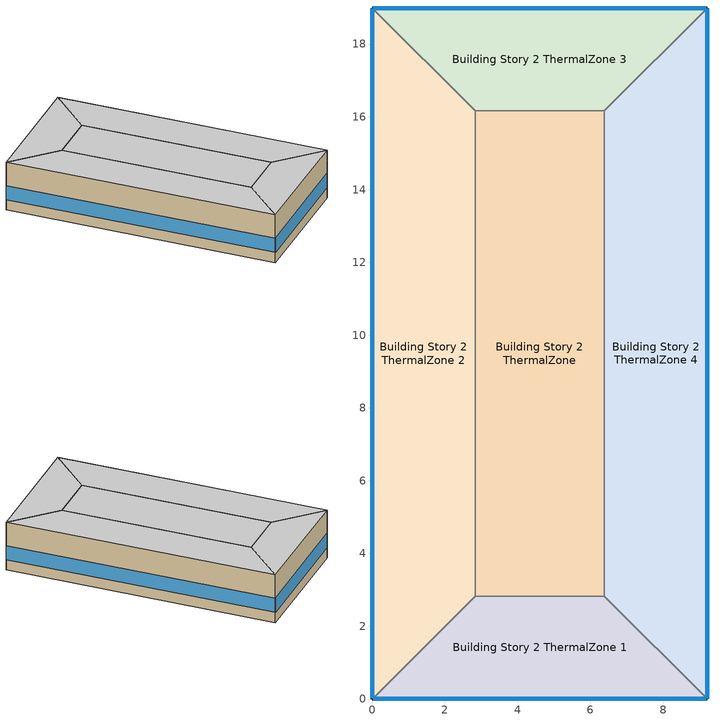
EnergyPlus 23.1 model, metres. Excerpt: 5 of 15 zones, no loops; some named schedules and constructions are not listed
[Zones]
Building Story 2 ThermalZone
 floor adiabatic (Typical Interior Floor): 6.38,2.83 2.83,2.83 2.83,16.16 6.38,16.16 z3.6
 wall adiabatic (Typical Interior Wall): 2.83,2.83 6.38,2.83 6.38,16.16 2.83,16.16 2.83,2.83 z3.6:7.2
 ceiling adiabatic (Typical Interior Ceiling): 6.38,16.16 2.83,16.16 2.83,2.83 6.38,2.83 z7.2
Building Story 2 ThermalZone 1
 floor adiabatic (Typical Interior Ceiling): 9.21,0 0,0 2.83,2.83 6.38,2.83 z3.6
 wall outside (Typical Insulated Steel Framed Exterior Wall R-20.41): 0,0 9.21,0 z3.6:7.2
 wall adiabatic (Typical Interior Wall): 9.21,0 6.38,2.83 2.83,2.83 0,0 z3.6:7.2
 window (U 0.48 SHGC 0.40 Dbl Ref-D Clr 6mm/13mm): 0.03,0 9.19,0 z4.36:5.45
 ceiling adiabatic (Typical Interior Ceiling): 6.38,2.83 2.83,2.83 0,0 9.21,0 z7.2
Building Story 2 ThermalZone 2
 floor adiabatic (Typical Interior Ceiling): 0,0 0,18.99 2.83,16.16 2.83,2.83 z3.6
 wall outside (Typical Insulated Steel Framed Exterior Wall R-20.41): 0,18.99 0,0 z3.6:7.2
 wall adiabatic (Typical Interior Wall): 0,0 2.83,2.83 2.83,16.16 0,18.99 z3.6:7.2
 window (U 0.48 SHGC 0.40 Dbl Ref-D Clr 6mm/13mm): 0,18.97 0,0.03 z4.36:5.44
 ceiling adiabatic (Typical Interior Ceiling): 2.83,2.83 2.83,16.16 0,18.99 0,0 z7.2
Building Story 2 ThermalZone 3
 floor adiabatic (Typical Interior Ceiling): 0,18.99 9.21,18.99 6.38,16.16 2.83,16.16 z3.6
 wall outside (Typical Insulated Steel Framed Exterior Wall R-20.41): 9.21,18.99 0,18.99 z3.6:7.2
 wall adiabatic (Typical Interior Wall): 0,18.99 2.83,16.16 6.38,16.16 9.21,18.99 z3.6:7.2
 window (U 0.48 SHGC 0.40 Dbl Ref-D Clr 6mm/13mm): 9.19,18.99 0.03,18.99 z4.36:5.45
 ceiling adiabatic (Typical Interior Ceiling): 2.83,16.16 6.38,16.16 9.21,18.99 0,18.99 z7.2
Building Story 2 ThermalZone 4
 floor adiabatic (Typical Interior Ceiling): 9.21,18.99 9.21,0 6.38,2.83 6.38,16.16 z3.6
 wall outside (Typical Insulated Steel Framed Exterior Wall R-20.41): 9.21,0 9.21,18.99 z3.6:7.2
 wall adiabatic (Typical Interior Wall): 9.21,18.99 6.38,16.16 6.38,2.83 9.21,0 z3.6:7.2
 window (U 0.48 SHGC 0.40 Dbl Ref-D Clr 6mm/13mm): 9.21,0.03 9.21,18.97 z4.36:5.44
 ceiling adiabatic (Typical Interior Ceiling): 6.38,16.16 6.38,2.83 9.21,0 9.21,18.99 z7.2
[Schedule:Week:Daily]
SchoolSecondary BLDG_LIGHT_LOBBYFLR1_SCH_2013 Week Rule - Jul3-Aug27: SchoolSecondary BLDG_LIGHT_LOBBYFLR1_SCH_2013 Wknd Day 1, SchoolSecondary BLDG_LIGHT_LOBBYFLR1_SCH_2013 Wkdy Day 1, SchoolSecondary BLDG_LIGHT_LOBBYFLR1_SCH_2013 Wkdy Day 1, SchoolSecondary BLDG_LIGHT_LOBBYFLR1_SCH_2013 Wkdy Day 1, SchoolSecondary BLDG_LIGHT_LOBBYFLR1_SCH_2013 Wkdy Day 1, SchoolSecondary BLDG_LIGHT_LOBBYFLR1_SCH_2013 Wkdy Day 1, SchoolSecondary BLDG_LIGHT_LOBBYFLR1_SCH_2013 Wknd Day 1, SchoolSecondary BLDG_LIGHT_LOBBYFLR1_SCH_2013 Default, SchoolSecondary BLDG_LIGHT_LOBBYFLR1_SCH_2013 Summer Design Day, SchoolSecondary BLDG_LIGHT_LOBBYFLR1_SCH_2013 Winter Design Day, SchoolSecondary BLDG_LIGHT_LOBBYFLR1_SCH_2013 Default, SchoolSecondary BLDG_LIGHT_LOBBYFLR1_SCH_2013 Default
SchoolSecondary BLDG_LIGHT_LOBBYFLR1_SCH_2013 Week Rule - Aug28-Sep3: SchoolSecondary BLDG_LIGHT_LOBBYFLR1_SCH_2013 Wknd Day 1, SchoolSecondary BLDG_LIGHT_LOBBYFLR1_SCH_2013 Wkdy Day 1, SchoolSecondary BLDG_LIGHT_LOBBYFLR1_SCH_2013 Wkdy Day 1, SchoolSecondary BLDG_LIGHT_LOBBYFLR1_SCH_2013 Wkdy Day 1, SchoolSecondary BLDG_LIGHT_LOBBYFLR1_SCH_2013 Wkdy Day 2, SchoolSecondary BLDG_LIGHT_LOBBYFLR1_SCH_2013 Wkdy Day 2, SchoolSecondary BLDG_LIGHT_LOBBYFLR1_SCH_2013 Default, SchoolSecondary BLDG_LIGHT_LOBBYFLR1_SCH_2013 Default, SchoolSecondary BLDG_LIGHT_LOBBYFLR1_SCH_2013 Summer Design Day, SchoolSecondary BLDG_LIGHT_LOBBYFLR1_SCH_2013 Winter Design Day, SchoolSecondary BLDG_LIGHT_LOBBYFLR1_SCH_2013 Default, SchoolSecondary BLDG_LIGHT_LOBBYFLR1_SCH_2013 Default
SchoolSecondary BLDG_LIGHT_LOBBYFLR1_SCH_2013 Week Rule - Sep4-Dec31: SchoolSecondary BLDG_LIGHT_LOBBYFLR1_SCH_2013 Default, SchoolSecondary BLDG_LIGHT_LOBBYFLR1_SCH_2013 Wkdy Day 2, SchoolSecondary BLDG_LIGHT_LOBBYFLR1_SCH_2013 Wkdy Day 2, SchoolSecondary BLDG_LIGHT_LOBBYFLR1_SCH_2013 Wkdy Day 2, SchoolSecondary BLDG_LIGHT_LOBBYFLR1_SCH_2013 Wkdy Day 2, SchoolSecondary BLDG_LIGHT_LOBBYFLR1_SCH_2013 Wkdy Day 2, SchoolSecondary BLDG_LIGHT_LOBBYFLR1_SCH_2013 Default, SchoolSecondary BLDG_LIGHT_LOBBYFLR1_SCH_2013 Default, SchoolSecondary BLDG_LIGHT_LOBBYFLR1_SCH_2013 Summer Design Day, SchoolSecondary BLDG_LIGHT_LOBBYFLR1_SCH_2013 Winter Design Day, SchoolSecondary BLDG_LIGHT_LOBBYFLR1_SCH_2013 Default, SchoolSecondary BLDG_LIGHT_LOBBYFLR1_SCH_2013 Default
SchoolSecondary BLDG_LIGHT_MECHANICAL_SCH_2013 Week Rule - Jan1-Jan1: SchoolSecondary BLDG_LIGHT_MECHANICAL_SCH_2013 Wknd Day, SchoolSecondary BLDG_LIGHT_MECHANICAL_SCH_2013 Wknd Day, SchoolSecondary BLDG_LIGHT_MECHANICAL_SCH_2013 Wknd Day, SchoolSecondary BLDG_LIGHT_MECHANICAL_SCH_2013 Wknd Day, SchoolSecondary BLDG_LIGHT_MECHANICAL_SCH_2013 Wknd Day, SchoolSecondary BLDG_LIGHT_MECHANICAL_SCH_2013 Wknd Day, SchoolSecondary BLDG_LIGHT_MECHANICAL_SCH_2013 Wknd Day, SchoolSecondary BLDG_LIGHT_MECHANICAL_SCH_2013 Default, SchoolSecondary BLDG_LIGHT_MECHANICAL_SCH_2013 Summer Design Day, SchoolSecondary BLDG_LIGHT_MECHANICAL_SCH_2013 Winter Design Day, SchoolSecondary BLDG_LIGHT_MECHANICAL_SCH_2013 Default, SchoolSecondary BLDG_LIGHT_MECHANICAL_SCH_2013 Default
SchoolSecondary BLDG_LIGHT_MECHANICAL_SCH_2013 Week Rule - Jan2-Jun25: SchoolSecondary BLDG_LIGHT_MECHANICAL_SCH_2013 Wknd Day, SchoolSecondary BLDG_LIGHT_MECHANICAL_SCH_2013 Wkdy Day, SchoolSecondary BLDG_LIGHT_MECHANICAL_SCH_2013 Wkdy Day, SchoolSecondary BLDG_LIGHT_MECHANICAL_SCH_2013 Wkdy Day, SchoolSecondary BLDG_LIGHT_MECHANICAL_SCH_2013 Wkdy Day, SchoolSecondary BLDG_LIGHT_MECHANICAL_SCH_2013 Wkdy Day, SchoolSecondary BLDG_LIGHT_MECHANICAL_SCH_2013 Wknd Day, SchoolSecondary BLDG_LIGHT_MECHANICAL_SCH_2013 Default, SchoolSecondary BLDG_LIGHT_MECHANICAL_SCH_2013 Summer Design Day, SchoolSecondary BLDG_LIGHT_MECHANICAL_SCH_2013 Winter Design Day, SchoolSecondary BLDG_LIGHT_MECHANICAL_SCH_2013 Default, SchoolSecondary BLDG_LIGHT_MECHANICAL_SCH_2013 Default
SchoolSecondary BLDG_LIGHT_MECHANICAL_SCH_2013 Week Rule - Jun26-Jul2: SchoolSecondary BLDG_LIGHT_MECHANICAL_SCH_2013 Wknd Day, SchoolSecondary BLDG_LIGHT_MECHANICAL_SCH_2013 Wkdy Day, SchoolSecondary BLDG_LIGHT_MECHANICAL_SCH_2013 Wkdy Day, SchoolSecondary BLDG_LIGHT_MECHANICAL_SCH_2013 Wkdy Day, SchoolSecondary BLDG_LIGHT_MECHANICAL_SCH_2013 Wkdy Day, SchoolSecondary BLDG_LIGHT_MECHANICAL_SCH_2013 Wkdy Day 1, SchoolSecondary BLDG_LIGHT_MECHANICAL_SCH_2013 Wknd Day 1, SchoolSecondary BLDG_LIGHT_MECHANICAL_SCH_2013 Default, SchoolSecondary BLDG_LIGHT_MECHANICAL_SCH_2013 Summer Design Day, SchoolSecondary BLDG_LIGHT_MECHANICAL_SCH_2013 Winter Design Day, SchoolSecondary BLDG_LIGHT_MECHANICAL_SCH_2013 Default, SchoolSecondary BLDG_LIGHT_MECHANICAL_SCH_2013 Default
SchoolSecondary BLDG_LIGHT_MECHANICAL_SCH_2013 Week Rule - Jul3-Aug27: SchoolSecondary BLDG_LIGHT_MECHANICAL_SCH_2013 Wknd Day 1, SchoolSecondary BLDG_LIGHT_MECHANICAL_SCH_2013 Wkdy Day 1, SchoolSecondary BLDG_LIGHT_MECHANICAL_SCH_2013 Wkdy Day 1, SchoolSecondary BLDG_LIGHT_MECHANICAL_SCH_2013 Wkdy Day 1, SchoolSecondary BLDG_LIGHT_MECHANICAL_SCH_2013 Wkdy Day 1, SchoolSecondary BLDG_LIGHT_MECHANICAL_SCH_2013 Wkdy Day 1, SchoolSecondary BLDG_LIGHT_MECHANICAL_SCH_2013 Wknd Day 1, SchoolSecondary BLDG_LIGHT_MECHANICAL_SCH_2013 Default, SchoolSecondary BLDG_LIGHT_MECHANICAL_SCH_2013 Summer Design Day, SchoolSecondary BLDG_LIGHT_MECHANICAL_SCH_2013 Winter Design Day, SchoolSecondary BLDG_LIGHT_MECHANICAL_SCH_2013 Default, SchoolSecondary BLDG_LIGHT_MECHANICAL_SCH_2013 Default
SchoolSecondary BLDG_LIGHT_MECHANICAL_SCH_2013 Week Rule - Aug28-Sep3: SchoolSecondary BLDG_LIGHT_MECHANICAL_SCH_2013 Wknd Day 1, SchoolSecondary BLDG_LIGHT_MECHANICAL_SCH_2013 Wkdy Day 1, SchoolSecondary BLDG_LIGHT_MECHANICAL_SCH_2013 Wkdy Day 1, SchoolSecondary BLDG_LIGHT_MECHANICAL_SCH_2013 Wkdy Day 1, SchoolSecondary BLDG_LIGHT_MECHANICAL_SCH_2013 Wkdy Day 2, SchoolSecondary BLDG_LIGHT_MECHANICAL_SCH_2013 Wkdy Day 2, SchoolSecondary BLDG_LIGHT_MECHANICAL_SCH_2013 Default, SchoolSecondary BLDG_LIGHT_MECHANICAL_SCH_2013 Default, SchoolSecondary BLDG_LIGHT_MECHANICAL_SCH_2013 Summer Design Day, SchoolSecondary BLDG_LIGHT_MECHANICAL_SCH_2013 Winter Design Day, SchoolSecondary BLDG_LIGHT_MECHANICAL_SCH_2013 Default, SchoolSecondary BLDG_LIGHT_MECHANICAL_SCH_2013 Default
SchoolSecondary BLDG_LIGHT_MECHANICAL_SCH_2013 Week Rule - Sep4-Dec31: SchoolSecondary BLDG_LIGHT_MECHANICAL_SCH_2013 Default, SchoolSecondary BLDG_LIGHT_MECHANICAL_SCH_2013 Wkdy Day 2, SchoolSecondary BLDG_LIGHT_MECHANICAL_SCH_2013 Wkdy Day 2, SchoolSecondary BLDG_LIGHT_MECHANICAL_SCH_2013 Wkdy Day 2, SchoolSecondary BLDG_LIGHT_MECHANICAL_SCH_2013 Wkdy Day 2, SchoolSecondary BLDG_LIGHT_MECHANICAL_SCH_2013 Wkdy Day 2, SchoolSecondary BLDG_LIGHT_MECHANICAL_SCH_2013 Default, SchoolSecondary BLDG_LIGHT_MECHANICAL_SCH_2013 Default, SchoolSecondary BLDG_LIGHT_MECHANICAL_SCH_2013 Summer Design Day, SchoolSecondary BLDG_LIGHT_MECHANICAL_SCH_2013 Winter Design Day, SchoolSecondary BLDG_LIGHT_MECHANICAL_SCH_2013 Default, SchoolSecondary BLDG_LIGHT_MECHANICAL_SCH_2013 Default
SchoolSecondary BLDG_LIGHT_OFFICE_SCH_2013 Week Rule - Jan1-Jan1: SchoolSecondary BLDG_LIGHT_OFFICE_SCH_2013 Wknd Day, SchoolSecondary BLDG_LIGHT_OFFICE_SCH_2013 Wknd Day, SchoolSecondary BLDG_LIGHT_OFFICE_SCH_2013 Wknd Day, SchoolSecondary BLDG_LIGHT_OFFICE_SCH_2013 Wknd Day, SchoolSecondary BLDG_LIGHT_OFFICE_SCH_2013 Wknd Day, SchoolSecondary BLDG_LIGHT_OFFICE_SCH_2013 Wknd Day, SchoolSecondary BLDG_LIGHT_OFFICE_SCH_2013 Wknd Day, SchoolSecondary BLDG_LIGHT_OFFICE_SCH_2013 Default, SchoolSecondary BLDG_LIGHT_OFFICE_SCH_2013 Summer Design Day, SchoolSecondary BLDG_LIGHT_OFFICE_SCH_2013 Winter Design Day, SchoolSecondary BLDG_LIGHT_OFFICE_SCH_2013 Default, SchoolSecondary BLDG_LIGHT_OFFICE_SCH_2013 Default
SchoolSecondary BLDG_LIGHT_OFFICE_SCH_2013 Week Rule - Jan2-Jun25: SchoolSecondary BLDG_LIGHT_OFFICE_SCH_2013 Wknd Day, SchoolSecondary BLDG_LIGHT_OFFICE_SCH_2013 Wkdy Day, SchoolSecondary BLDG_LIGHT_OFFICE_SCH_2013 Wkdy Day, SchoolSecondary BLDG_LIGHT_OFFICE_SCH_2013 Wkdy Day, SchoolSecondary BLDG_LIGHT_OFFICE_SCH_2013 Wkdy Day, SchoolSecondary BLDG_LIGHT_OFFICE_SCH_2013 Wkdy Day, SchoolSecondary BLDG_LIGHT_OFFICE_SCH_2013 Wknd Day, SchoolSecondary BLDG_LIGHT_OFFICE_SCH_2013 Default, SchoolSecondary BLDG_LIGHT_OFFICE_SCH_2013 Summer Design Day, SchoolSecondary BLDG_LIGHT_OFFICE_SCH_2013 Winter Design Day, SchoolSecondary BLDG_LIGHT_OFFICE_SCH_2013 Default, SchoolSecondary BLDG_LIGHT_OFFICE_SCH_2013 Default
SchoolSecondary BLDG_LIGHT_OFFICE_SCH_2013 Week Rule - Jun26-Jul2: SchoolSecondary BLDG_LIGHT_OFFICE_SCH_2013 Wknd Day, SchoolSecondary BLDG_LIGHT_OFFICE_SCH_2013 Wkdy Day, SchoolSecondary BLDG_LIGHT_OFFICE_SCH_2013 Wkdy Day, SchoolSecondary BLDG_LIGHT_OFFICE_SCH_2013 Wkdy Day, SchoolSecondary BLDG_LIGHT_OFFICE_SCH_2013 Wkdy Day, SchoolSecondary BLDG_LIGHT_OFFICE_SCH_2013 Wkdy Day 1, SchoolSecondary BLDG_LIGHT_OFFICE_SCH_2013 Wknd Day 1, SchoolSecondary BLDG_LIGHT_OFFICE_SCH_2013 Default, SchoolSecondary BLDG_LIGHT_OFFICE_SCH_2013 Summer Design Day, SchoolSecondary BLDG_LIGHT_OFFICE_SCH_2013 Winter Design Day, SchoolSecondary BLDG_LIGHT_OFFICE_SCH_2013 Default, SchoolSecondary BLDG_LIGHT_OFFICE_SCH_2013 Default
SchoolSecondary BLDG_LIGHT_OFFICE_SCH_2013 Week Rule - Jul3-Aug27: SchoolSecondary BLDG_LIGHT_OFFICE_SCH_2013 Wknd Day 1, SchoolSecondary BLDG_LIGHT_OFFICE_SCH_2013 Wkdy Day 1, SchoolSecondary BLDG_LIGHT_OFFICE_SCH_2013 Wkdy Day 1, SchoolSecondary BLDG_LIGHT_OFFICE_SCH_2013 Wkdy Day 1, SchoolSecondary BLDG_LIGHT_OFFICE_SCH_2013 Wkdy Day 1, SchoolSecondary BLDG_LIGHT_OFFICE_SCH_2013 Wkdy Day 1, SchoolSecondary BLDG_LIGHT_OFFICE_SCH_2013 Wknd Day 1, SchoolSecondary BLDG_LIGHT_OFFICE_SCH_2013 Default, SchoolSecondary BLDG_LIGHT_OFFICE_SCH_2013 Summer Design Day, SchoolSecondary BLDG_LIGHT_OFFICE_SCH_2013 Winter Design Day, SchoolSecondary BLDG_LIGHT_OFFICE_SCH_2013 Default, SchoolSecondary BLDG_LIGHT_OFFICE_SCH_2013 Default
SchoolSecondary BLDG_LIGHT_OFFICE_SCH_2013 Week Rule - Aug28-Sep3: SchoolSecondary BLDG_LIGHT_OFFICE_SCH_2013 Wknd Day 1, SchoolSecondary BLDG_LIGHT_OFFICE_SCH_2013 Wkdy Day 1, SchoolSecondary BLDG_LIGHT_OFFICE_SCH_2013 Wkdy Day 1, SchoolSecondary BLDG_LIGHT_OFFICE_SCH_2013 Wkdy Day 1, SchoolSecondary BLDG_LIGHT_OFFICE_SCH_2013 Wkdy Day 2, SchoolSecondary BLDG_LIGHT_OFFICE_SCH_2013 Wkdy Day 2, SchoolSecondary BLDG_LIGHT_OFFICE_SCH_2013 Default, SchoolSecondary BLDG_LIGHT_OFFICE_SCH_2013 Default, SchoolSecondary BLDG_LIGHT_OFFICE_SCH_2013 Summer Design Day, SchoolSecondary BLDG_LIGHT_OFFICE_SCH_2013 Winter Design Day, SchoolSecondary BLDG_LIGHT_OFFICE_SCH_2013 Default, SchoolSecondary BLDG_LIGHT_OFFICE_SCH_2013 Default
SchoolSecondary BLDG_LIGHT_OFFICE_SCH_2013 Week Rule - Sep4-Dec31: SchoolSecondary BLDG_LIGHT_OFFICE_SCH_2013 Default, SchoolSecondary BLDG_LIGHT_OFFICE_SCH_2013 Wkdy Day 2, SchoolSecondary BLDG_LIGHT_OFFICE_SCH_2013 Wkdy Day 2, SchoolSecondary BLDG_LIGHT_OFFICE_SCH_2013 Wkdy Day 2, SchoolSecondary BLDG_LIGHT_OFFICE_SCH_2013 Wkdy Day 2, SchoolSecondary BLDG_LIGHT_OFFICE_SCH_2013 Wkdy Day 2, SchoolSecondary BLDG_LIGHT_OFFICE_SCH_2013 Default, SchoolSecondary BLDG_LIGHT_OFFICE_SCH_2013 Default, SchoolSecondary BLDG_LIGHT_OFFICE_SCH_2013 Summer Design Day, SchoolSecondary BLDG_LIGHT_OFFICE_SCH_2013 Winter Design Day, SchoolSecondary BLDG_LIGHT_OFFICE_SCH_2013 Default, SchoolSecondary BLDG_LIGHT_OFFICE_SCH_2013 Default
SchoolSecondary BLDG_LIGHT_BATH_SCH_2013 Week Rule - Jan1-Jan1: SchoolSecondary BLDG_LIGHT_BATH_SCH_2013 Wknd Day, SchoolSecondary BLDG_LIGHT_BATH_SCH_2013 Wknd Day, SchoolSecondary BLDG_LIGHT_BATH_SCH_2013 Wknd Day, SchoolSecondary BLDG_LIGHT_BATH_SCH_2013 Wknd Day, SchoolSecondary BLDG_LIGHT_BATH_SCH_2013 Wknd Day, SchoolSecondary BLDG_LIGHT_BATH_SCH_2013 Wknd Day, SchoolSecondary BLDG_LIGHT_BATH_SCH_2013 Wknd Day, SchoolSecondary BLDG_LIGHT_BATH_SCH_2013 Default, SchoolSecondary BLDG_LIGHT_BATH_SCH_2013 Summer Design Day, SchoolSecondary BLDG_LIGHT_BATH_SCH_2013 Winter Design Day, SchoolSecondary BLDG_LIGHT_BATH_SCH_2013 Default, SchoolSecondary BLDG_LIGHT_BATH_SCH_2013 Default
SchoolSecondary BLDG_LIGHT_BATH_SCH_2013 Week Rule - Jan2-Jun25: SchoolSecondary BLDG_LIGHT_BATH_SCH_2013 Wknd Day, SchoolSecondary BLDG_LIGHT_BATH_SCH_2013 Wkdy Day, SchoolSecondary BLDG_LIGHT_BATH_SCH_2013 Wkdy Day, SchoolSecondary BLDG_LIGHT_BATH_SCH_2013 Wkdy Day, SchoolSecondary BLDG_LIGHT_BATH_SCH_2013 Wkdy Day, SchoolSecondary BLDG_LIGHT_BATH_SCH_2013 Wkdy Day, SchoolSecondary BLDG_LIGHT_BATH_SCH_2013 Wknd Day, SchoolSecondary BLDG_LIGHT_BATH_SCH_2013 Default, SchoolSecondary BLDG_LIGHT_BATH_SCH_2013 Summer Design Day, SchoolSecondary BLDG_LIGHT_BATH_SCH_2013 Winter Design Day, SchoolSecondary BLDG_LIGHT_BATH_SCH_2013 Default, SchoolSecondary BLDG_LIGHT_BATH_SCH_2013 Default
SchoolSecondary BLDG_LIGHT_BATH_SCH_2013 Week Rule - Jun26-Jul2: SchoolSecondary BLDG_LIGHT_BATH_SCH_2013 Wknd Day, SchoolSecondary BLDG_LIGHT_BATH_SCH_2013 Wkdy Day, SchoolSecondary BLDG_LIGHT_BATH_SCH_2013 Wkdy Day, SchoolSecondary BLDG_LIGHT_BATH_SCH_2013 Wkdy Day, SchoolSecondary BLDG_LIGHT_BATH_SCH_2013 Wkdy Day, SchoolSecondary BLDG_LIGHT_BATH_SCH_2013 Wkdy Day 1, SchoolSecondary BLDG_LIGHT_BATH_SCH_2013 Wknd Day 1, SchoolSecondary BLDG_LIGHT_BATH_SCH_2013 Default, SchoolSecondary BLDG_LIGHT_BATH_SCH_2013 Summer Design Day, SchoolSecondary BLDG_LIGHT_BATH_SCH_2013 Winter Design Day, SchoolSecondary BLDG_LIGHT_BATH_SCH_2013 Default, SchoolSecondary BLDG_LIGHT_BATH_SCH_2013 Default
SchoolSecondary BLDG_LIGHT_BATH_SCH_2013 Week Rule - Jul3-Aug27: SchoolSecondary BLDG_LIGHT_BATH_SCH_2013 Wknd Day 1, SchoolSecondary BLDG_LIGHT_BATH_SCH_2013 Wkdy Day 1, SchoolSecondary BLDG_LIGHT_BATH_SCH_2013 Wkdy Day 1, SchoolSecondary BLDG_LIGHT_BATH_SCH_2013 Wkdy Day 1, SchoolSecondary BLDG_LIGHT_BATH_SCH_2013 Wkdy Day 1, SchoolSecondary BLDG_LIGHT_BATH_SCH_2013 Wkdy Day 1, SchoolSecondary BLDG_LIGHT_BATH_SCH_2013 Wknd Day 1, SchoolSecondary BLDG_LIGHT_BATH_SCH_2013 Default, SchoolSecondary BLDG_LIGHT_BATH_SCH_2013 Summer Design Day, SchoolSecondary BLDG_LIGHT_BATH_SCH_2013 Winter Design Day, SchoolSecondary BLDG_LIGHT_BATH_SCH_2013 Default, SchoolSecondary BLDG_LIGHT_BATH_SCH_2013 Default
SchoolSecondary BLDG_LIGHT_BATH_SCH_2013 Week Rule - Aug28-Sep3: SchoolSecondary BLDG_LIGHT_BATH_SCH_2013 Wknd Day 1, SchoolSecondary BLDG_LIGHT_BATH_SCH_2013 Wkdy Day 1, SchoolSecondary BLDG_LIGHT_BATH_SCH_2013 Wkdy Day 1, SchoolSecondary BLDG_LIGHT_BATH_SCH_2013 Wkdy Day 1, SchoolSecondary BLDG_LIGHT_BATH_SCH_2013 Wkdy Day 2, SchoolSecondary BLDG_LIGHT_BATH_SCH_2013 Wkdy Day 2, SchoolSecondary BLDG_LIGHT_BATH_SCH_2013 Default, SchoolSecondary BLDG_LIGHT_BATH_SCH_2013 Default, SchoolSecondary BLDG_LIGHT_BATH_SCH_2013 Summer Design Day, SchoolSecondary BLDG_LIGHT_BATH_SCH_2013 Winter Design Day, SchoolSecondary BLDG_LIGHT_BATH_SCH_2013 Default, SchoolSecondary BLDG_LIGHT_BATH_SCH_2013 Default
SchoolSecondary BLDG_LIGHT_BATH_SCH_2013 Week Rule - Sep4-Dec31: SchoolSecondary BLDG_LIGHT_BATH_SCH_2013 Default, SchoolSecondary BLDG_LIGHT_BATH_SCH_2013 Wkdy Day 2, SchoolSecondary BLDG_LIGHT_BATH_SCH_2013 Wkdy Day 2, SchoolSecondary BLDG_LIGHT_BATH_SCH_2013 Wkdy Day 2, SchoolSecondary BLDG_LIGHT_BATH_SCH_2013 Wkdy Day 2, SchoolSecondary BLDG_LIGHT_BATH_SCH_2013 Wkdy Day 2, SchoolSecondary BLDG_LIGHT_BATH_SCH_2013 Default, SchoolSecondary BLDG_LIGHT_BATH_SCH_2013 Default, SchoolSecondary BLDG_LIGHT_BATH_SCH_2013 Summer Design Day, SchoolSecondary BLDG_LIGHT_BATH_SCH_2013 Winter Design Day, SchoolSecondary BLDG_LIGHT_BATH_SCH_2013 Default, SchoolSecondary BLDG_LIGHT_BATH_SCH_2013 Default
SchoolSecondary BLDG_OCC_SCH_Auditorium Week Rule - Jan1-Jan1: SchoolSecondary BLDG_OCC_SCH_Auditorium Wknd Day, SchoolSecondary BLDG_OCC_SCH_Auditorium Wknd Day, SchoolSecondary BLDG_OCC_SCH_Auditorium Wknd Day, SchoolSecondary BLDG_OCC_SCH_Auditorium Wknd Day, SchoolSecondary BLDG_OCC_SCH_Auditorium Wknd Day, SchoolSecondary BLDG_OCC_SCH_Auditorium Wknd Day, SchoolSecondary BLDG_OCC_SCH_Auditorium Wknd Day, SchoolSecondary BLDG_OCC_SCH_Auditorium Default, SchoolSecondary BLDG_OCC_SCH_Auditorium Summer Design Day, SchoolSecondary BLDG_OCC_SCH_Auditorium Winter Design Day, SchoolSecondary BLDG_OCC_SCH_Auditorium Default, SchoolSecondary BLDG_OCC_SCH_Auditorium Default
SchoolSecondary BLDG_OCC_SCH_Auditorium Week Rule - Jan2-Jun25: SchoolSecondary BLDG_OCC_SCH_Auditorium Wknd Day, SchoolSecondary BLDG_OCC_SCH_Auditorium Wkdy|SmrDsn Day, SchoolSecondary BLDG_OCC_SCH_Auditorium Wkdy|SmrDsn Day, SchoolSecondary BLDG_OCC_SCH_Auditorium Wkdy|SmrDsn Day, SchoolSecondary BLDG_OCC_SCH_Auditorium Wkdy|SmrDsn Day, SchoolSecondary BLDG_OCC_SCH_Auditorium Wkdy|SmrDsn Day, SchoolSecondary BLDG_OCC_SCH_Auditorium Wknd Day, SchoolSecondary BLDG_OCC_SCH_Auditorium Default, SchoolSecondary BLDG_OCC_SCH_Auditorium Summer Design Day, SchoolSecondary BLDG_OCC_SCH_Auditorium Winter Design Day, SchoolSecondary BLDG_OCC_SCH_Auditorium Default, SchoolSecondary BLDG_OCC_SCH_Auditorium Default
SchoolSecondary BLDG_OCC_SCH_Auditorium Week Rule - Jun26-Jul2: SchoolSecondary BLDG_OCC_SCH_Auditorium Wknd Day, SchoolSecondary BLDG_OCC_SCH_Auditorium Wkdy|SmrDsn Day, SchoolSecondary BLDG_OCC_SCH_Auditorium Wkdy|SmrDsn Day, SchoolSecondary BLDG_OCC_SCH_Auditorium Wkdy|SmrDsn Day, SchoolSecondary BLDG_OCC_SCH_Auditorium Wkdy|SmrDsn Day, SchoolSecondary BLDG_OCC_SCH_Auditorium Wkdy|SmrDsn Day 1, SchoolSecondary BLDG_OCC_SCH_Auditorium Wknd Day 1, SchoolSecondary BLDG_OCC_SCH_Auditorium Default, SchoolSecondary BLDG_OCC_SCH_Auditorium Summer Design Day, SchoolSecondary BLDG_OCC_SCH_Auditorium Winter Design Day, SchoolSecondary BLDG_OCC_SCH_Auditorium Default, SchoolSecondary BLDG_OCC_SCH_Auditorium Default
SchoolSecondary BLDG_OCC_SCH_Auditorium Week Rule - Jul3-Aug27: SchoolSecondary BLDG_OCC_SCH_Auditorium Wknd Day 1, SchoolSecondary BLDG_OCC_SCH_Auditorium Wkdy|SmrDsn Day 1, SchoolSecondary BLDG_OCC_SCH_Auditorium Wkdy|SmrDsn Day 1, SchoolSecondary BLDG_OCC_SCH_Auditorium Wkdy|SmrDsn Day 1, SchoolSecondary BLDG_OCC_SCH_Auditorium Wkdy|SmrDsn Day 1, SchoolSecondary BLDG_OCC_SCH_Auditorium Wkdy|SmrDsn Day 1, SchoolSecondary BLDG_OCC_SCH_Auditorium Wknd Day 1, SchoolSecondary BLDG_OCC_SCH_Auditorium Default, SchoolSecondary BLDG_OCC_SCH_Auditorium Summer Design Day, SchoolSecondary BLDG_OCC_SCH_Auditorium Winter Design Day, SchoolSecondary BLDG_OCC_SCH_Auditorium Default, SchoolSecondary BLDG_OCC_SCH_Auditorium Default
SchoolSecondary BLDG_OCC_SCH_Auditorium Week Rule - Aug28-Sep3: SchoolSecondary BLDG_OCC_SCH_Auditorium Wknd Day 1, SchoolSecondary BLDG_OCC_SCH_Auditorium Wkdy|SmrDsn Day 1, SchoolSecondary BLDG_OCC_SCH_Auditorium Wkdy|SmrDsn Day 1, SchoolSecondary BLDG_OCC_SCH_Auditorium Wkdy|SmrDsn Day 1, SchoolSecondary BLDG_OCC_SCH_Auditorium Wkdy|SmrDsn Day 2, SchoolSecondary BLDG_OCC_SCH_Auditorium Wkdy|SmrDsn Day 2, SchoolSecondary BLDG_OCC_SCH_Auditorium Default, SchoolSecondary BLDG_OCC_SCH_Auditorium Default, SchoolSecondary BLDG_OCC_SCH_Auditorium Summer Design Day, SchoolSecondary BLDG_OCC_SCH_Auditorium Winter Design Day, SchoolSecondary BLDG_OCC_SCH_Auditorium Default, SchoolSecondary BLDG_OCC_SCH_Auditorium Default
SchoolSecondary BLDG_OCC_SCH_Auditorium Week Rule - Sep4-Dec31: SchoolSecondary BLDG_OCC_SCH_Auditorium Default, SchoolSecondary BLDG_OCC_SCH_Auditorium Wkdy|SmrDsn Day 2, SchoolSecondary BLDG_OCC_SCH_Auditorium Wkdy|SmrDsn Day 2, SchoolSecondary BLDG_OCC_SCH_Auditorium Wkdy|SmrDsn Day 2, SchoolSecondary BLDG_OCC_SCH_Auditorium Wkdy|SmrDsn Day 2, SchoolSecondary BLDG_OCC_SCH_Auditorium Wkdy|SmrDsn Day 2, SchoolSecondary BLDG_OCC_SCH_Auditorium Default, SchoolSecondary BLDG_OCC_SCH_Auditorium Default, SchoolSecondary BLDG_OCC_SCH_Auditorium Summer Design Day, SchoolSecondary BLDG_OCC_SCH_Auditorium Winter Design Day, SchoolSecondary BLDG_OCC_SCH_Auditorium Default, SchoolSecondary BLDG_OCC_SCH_Auditorium Default
SchoolSecondary ACTIVITY_SCH Week Rule - Jan1-Dec31: SchoolSecondary ACTIVITY_SCH Default, SchoolSecondary ACTIVITY_SCH Default, SchoolSecondary ACTIVITY_SCH Default, SchoolSecondary ACTIVITY_SCH Default, SchoolSecondary ACTIVITY_SCH Default, SchoolSecondary ACTIVITY_SCH Default, SchoolSecondary ACTIVITY_SCH Default, SchoolSecondary ACTIVITY_SCH Default, SchoolSecondary ACTIVITY_SCH Summer Design Day, SchoolSecondary ACTIVITY_SCH Winter Design Day, SchoolSecondary ACTIVITY_SCH Default, SchoolSecondary ACTIVITY_SCH Default
Work Efficiency Schedule Week Rule - Jan1-Dec31: Work Efficiency Schedule Default, Work Efficiency Schedule Default, Work Efficiency Schedule Default, Work Efficiency Schedule Default, Work Efficiency Schedule Default, Work Efficiency Schedule Default, Work Efficiency Schedule Default, Work Efficiency Schedule Default, Work Efficiency Schedule Default, Work Efficiency Schedule Default, Work Efficiency Schedule Default, Work Efficiency Schedule Default
Clothing Schedule Week Rule - Jan1-Dec31: Clothing Schedule Default Winter Clothes, Clothing Schedule Default Winter Clothes, Clothing Schedule Default Winter Clothes, Clothing Schedule Default Winter Clothes, Clothing Schedule Default Winter Clothes, Clothing Schedule Default Winter Clothes, Clothing Schedule Default Winter Clothes, Clothing Schedule Default Winter Clothes, Clothing Schedule Default Winter Clothes, Clothing Schedule Default Winter Clothes, Clothing Schedule Default Winter Clothes, Clothing Schedule Default Winter Clothes
Air Velocity Schedule Week Rule - Jan1-Dec31: Air Velocity Schedule Default, Air Velocity Schedule Default, Air Velocity Schedule Default, Air Velocity Schedule Default, Air Velocity Schedule Default, Air Velocity Schedule Default, Air Velocity Schedule Default, Air Velocity Schedule Default, Air Velocity Schedule Default, Air Velocity Schedule Default, Air Velocity Schedule Default, Air Velocity Schedule Default
SchoolSecondary BLDG_OCC_SCH_Cafeteria Week Rule - Jan1-Jan1: SchoolSecondary BLDG_OCC_SCH_Cafeteria Wknd Day, SchoolSecondary BLDG_OCC_SCH_Cafeteria Wknd Day, SchoolSecondary BLDG_OCC_SCH_Cafeteria Wknd Day, SchoolSecondary BLDG_OCC_SCH_Cafeteria Wknd Day, SchoolSecondary BLDG_OCC_SCH_Cafeteria Wknd Day, SchoolSecondary BLDG_OCC_SCH_Cafeteria Wknd Day, SchoolSecondary BLDG_OCC_SCH_Cafeteria Wknd Day, SchoolSecondary BLDG_OCC_SCH_Cafeteria Default, SchoolSecondary BLDG_OCC_SCH_Cafeteria Summer Design Day, SchoolSecondary BLDG_OCC_SCH_Cafeteria Winter Design Day, SchoolSecondary BLDG_OCC_SCH_Cafeteria Default, SchoolSecondary BLDG_OCC_SCH_Cafeteria Default
SchoolSecondary BLDG_OCC_SCH_Cafeteria Week Rule - Jan2-Jun25: SchoolSecondary BLDG_OCC_SCH_Cafeteria Wknd Day, SchoolSecondary BLDG_OCC_SCH_Cafeteria Wkdy|SmrDsn Day, SchoolSecondary BLDG_OCC_SCH_Cafeteria Wkdy|SmrDsn Day, SchoolSecondary BLDG_OCC_SCH_Cafeteria Wkdy|SmrDsn Day, SchoolSecondary BLDG_OCC_SCH_Cafeteria Wkdy|SmrDsn Day, SchoolSecondary BLDG_OCC_SCH_Cafeteria Wkdy|SmrDsn Day, SchoolSecondary BLDG_OCC_SCH_Cafeteria Wknd Day, SchoolSecondary BLDG_OCC_SCH_Cafeteria Default, SchoolSecondary BLDG_OCC_SCH_Cafeteria Summer Design Day, SchoolSecondary BLDG_OCC_SCH_Cafeteria Winter Design Day, SchoolSecondary BLDG_OCC_SCH_Cafeteria Default, SchoolSecondary BLDG_OCC_SCH_Cafeteria Default
SchoolSecondary BLDG_OCC_SCH_Cafeteria Week Rule - Jun26-Jul2: SchoolSecondary BLDG_OCC_SCH_Cafeteria Wknd Day, SchoolSecondary BLDG_OCC_SCH_Cafeteria Wkdy|SmrDsn Day, SchoolSecondary BLDG_OCC_SCH_Cafeteria Wkdy|SmrDsn Day, SchoolSecondary BLDG_OCC_SCH_Cafeteria Wkdy|SmrDsn Day, SchoolSecondary BLDG_OCC_SCH_Cafeteria Wkdy|SmrDsn Day, SchoolSecondary BLDG_OCC_SCH_Cafeteria Wkdy|SmrDsn Day 1, SchoolSecondary BLDG_OCC_SCH_Cafeteria Wknd Day 1, SchoolSecondary BLDG_OCC_SCH_Cafeteria Default, SchoolSecondary BLDG_OCC_SCH_Cafeteria Summer Design Day, SchoolSecondary BLDG_OCC_SCH_Cafeteria Winter Design Day, SchoolSecondary BLDG_OCC_SCH_Cafeteria Default, SchoolSecondary BLDG_OCC_SCH_Cafeteria Default
SchoolSecondary BLDG_OCC_SCH_Cafeteria Week Rule - Jul3-Aug27: SchoolSecondary BLDG_OCC_SCH_Cafeteria Wknd Day 1, SchoolSecondary BLDG_OCC_SCH_Cafeteria Wkdy|SmrDsn Day 1, SchoolSecondary BLDG_OCC_SCH_Cafeteria Wkdy|SmrDsn Day 1, SchoolSecondary BLDG_OCC_SCH_Cafeteria Wkdy|SmrDsn Day 1, SchoolSecondary BLDG_OCC_SCH_Cafeteria Wkdy|SmrDsn Day 1, SchoolSecondary BLDG_OCC_SCH_Cafeteria Wkdy|SmrDsn Day 1, SchoolSecondary BLDG_OCC_SCH_Cafeteria Wknd Day 1, SchoolSecondary BLDG_OCC_SCH_Cafeteria Default, SchoolSecondary BLDG_OCC_SCH_Cafeteria Summer Design Day, SchoolSecondary BLDG_OCC_SCH_Cafeteria Winter Design Day, SchoolSecondary BLDG_OCC_SCH_Cafeteria Default, SchoolSecondary BLDG_OCC_SCH_Cafeteria Default
SchoolSecondary BLDG_OCC_SCH_Cafeteria Week Rule - Aug28-Sep3: SchoolSecondary BLDG_OCC_SCH_Cafeteria Wknd Day 1, SchoolSecondary BLDG_OCC_SCH_Cafeteria Wkdy|SmrDsn Day 1, SchoolSecondary BLDG_OCC_SCH_Cafeteria Wkdy|SmrDsn Day 1, SchoolSecondary BLDG_OCC_SCH_Cafeteria Wkdy|SmrDsn Day 1, SchoolSecondary BLDG_OCC_SCH_Cafeteria Wkdy|SmrDsn Day 2, SchoolSecondary BLDG_OCC_SCH_Cafeteria Wkdy|SmrDsn Day 2, SchoolSecondary BLDG_OCC_SCH_Cafeteria Default, SchoolSecondary BLDG_OCC_SCH_Cafeteria Default, SchoolSecondary BLDG_OCC_SCH_Cafeteria Summer Design Day, SchoolSecondary BLDG_OCC_SCH_Cafeteria Winter Design Day, SchoolSecondary BLDG_OCC_SCH_Cafeteria Default, SchoolSecondary BLDG_OCC_SCH_Cafeteria Default
SchoolSecondary BLDG_OCC_SCH_Cafeteria Week Rule - Sep4-Dec31: SchoolSecondary BLDG_OCC_SCH_Cafeteria Default, SchoolSecondary BLDG_OCC_SCH_Cafeteria Wkdy|SmrDsn Day 2, SchoolSecondary BLDG_OCC_SCH_Cafeteria Wkdy|SmrDsn Day 2, SchoolSecondary BLDG_OCC_SCH_Cafeteria Wkdy|SmrDsn Day 2, SchoolSecondary BLDG_OCC_SCH_Cafeteria Wkdy|SmrDsn Day 2, SchoolSecondary BLDG_OCC_SCH_Cafeteria Wkdy|SmrDsn Day 2, SchoolSecondary BLDG_OCC_SCH_Cafeteria Default, SchoolSecondary BLDG_OCC_SCH_Cafeteria Default, SchoolSecondary BLDG_OCC_SCH_Cafeteria Summer Design Day, SchoolSecondary BLDG_OCC_SCH_Cafeteria Winter Design Day, SchoolSecondary BLDG_OCC_SCH_Cafeteria Default, SchoolSecondary BLDG_OCC_SCH_Cafeteria Default
SchoolSecondary BLDG_OCC_SCH Week Rule - Jan1-Jan1: SchoolSecondary BLDG_OCC_SCH Wknd Day, SchoolSecondary BLDG_OCC_SCH Wknd Day, SchoolSecondary BLDG_OCC_SCH Wknd Day, SchoolSecondary BLDG_OCC_SCH Wknd Day, SchoolSecondary BLDG_OCC_SCH Wknd Day, SchoolSecondary BLDG_OCC_SCH Wknd Day, SchoolSecondary BLDG_OCC_SCH Wknd Day, SchoolSecondary BLDG_OCC_SCH Default, SchoolSecondary BLDG_OCC_SCH Summer Design Day, SchoolSecondary BLDG_OCC_SCH Winter Design Day, SchoolSecondary BLDG_OCC_SCH Default, SchoolSecondary BLDG_OCC_SCH Default
SchoolSecondary BLDG_OCC_SCH Week Rule - Jan2-Jun11: SchoolSecondary BLDG_OCC_SCH Wknd Day, SchoolSecondary BLDG_OCC_SCH Wkdy|SmrDsn Day, SchoolSecondary BLDG_OCC_SCH Wkdy|SmrDsn Day, SchoolSecondary BLDG_OCC_SCH Wkdy|SmrDsn Day, SchoolSecondary BLDG_OCC_SCH Wkdy|SmrDsn Day, SchoolSecondary BLDG_OCC_SCH Wkdy|SmrDsn Day, SchoolSecondary BLDG_OCC_SCH Wknd Day, SchoolSecondary BLDG_OCC_SCH Default, SchoolSecondary BLDG_OCC_SCH Summer Design Day, SchoolSecondary BLDG_OCC_SCH Winter Design Day, SchoolSecondary BLDG_OCC_SCH Default, SchoolSecondary BLDG_OCC_SCH Default
SchoolSecondary BLDG_OCC_SCH Week Rule - Jun12-Jun18: SchoolSecondary BLDG_OCC_SCH Wknd Day, SchoolSecondary BLDG_OCC_SCH Wkdy|SmrDsn Day, SchoolSecondary BLDG_OCC_SCH Wkdy|SmrDsn Day, SchoolSecondary BLDG_OCC_SCH Wkdy|SmrDsn Day, SchoolSecondary BLDG_OCC_SCH Wkdy|SmrDsn Day 1, SchoolSecondary BLDG_OCC_SCH Wkdy|SmrDsn Day 1, SchoolSecondary BLDG_OCC_SCH Wknd Day 1, SchoolSecondary BLDG_OCC_SCH Default, SchoolSecondary BLDG_OCC_SCH Summer Design Day, SchoolSecondary BLDG_OCC_SCH Winter Design Day, SchoolSecondary BLDG_OCC_SCH Default, SchoolSecondary BLDG_OCC_SCH Default
SchoolSecondary BLDG_OCC_SCH Week Rule - Jun19-Sep10: SchoolSecondary BLDG_OCC_SCH Wknd Day 1, SchoolSecondary BLDG_OCC_SCH Wkdy|SmrDsn Day 1, SchoolSecondary BLDG_OCC_SCH Wkdy|SmrDsn Day 1, SchoolSecondary BLDG_OCC_SCH Wkdy|SmrDsn Day 1, SchoolSecondary BLDG_OCC_SCH Wkdy|SmrDsn Day 1, SchoolSecondary BLDG_OCC_SCH Wkdy|SmrDsn Day 1, SchoolSecondary BLDG_OCC_SCH Wknd Day 1, SchoolSecondary BLDG_OCC_SCH Default, SchoolSecondary BLDG_OCC_SCH Summer Design Day, SchoolSecondary BLDG_OCC_SCH Winter Design Day, SchoolSecondary BLDG_OCC_SCH Default, SchoolSecondary BLDG_OCC_SCH Default
SchoolSecondary BLDG_OCC_SCH Week Rule - Sep11-Sep17: SchoolSecondary BLDG_OCC_SCH Wknd Day 1, SchoolSecondary BLDG_OCC_SCH Wkdy|SmrDsn Day 1, SchoolSecondary BLDG_OCC_SCH Wkdy|SmrDsn Day 1, SchoolSecondary BLDG_OCC_SCH Wkdy|SmrDsn Day 1, SchoolSecondary BLDG_OCC_SCH Wkdy|SmrDsn Day 1, SchoolSecondary BLDG_OCC_SCH Wkdy|SmrDsn Day 2, SchoolSecondary BLDG_OCC_SCH Default, SchoolSecondary BLDG_OCC_SCH Default, SchoolSecondary BLDG_OCC_SCH Summer Design Day, SchoolSecondary BLDG_OCC_SCH Winter Design Day, SchoolSecondary BLDG_OCC_SCH Default, SchoolSecondary BLDG_OCC_SCH Default
SchoolSecondary BLDG_OCC_SCH Week Rule - Sep18-Dec31: SchoolSecondary BLDG_OCC_SCH Default, SchoolSecondary BLDG_OCC_SCH Wkdy|SmrDsn Day 2, SchoolSecondary BLDG_OCC_SCH Wkdy|SmrDsn Day 2, SchoolSecondary BLDG_OCC_SCH Wkdy|SmrDsn Day 2, SchoolSecondary BLDG_OCC_SCH Wkdy|SmrDsn Day 2, SchoolSecondary BLDG_OCC_SCH Wkdy|SmrDsn Day 2, SchoolSecondary BLDG_OCC_SCH Default, SchoolSecondary BLDG_OCC_SCH Default, SchoolSecondary BLDG_OCC_SCH Summer Design Day, SchoolSecondary BLDG_OCC_SCH Winter Design Day, SchoolSecondary BLDG_OCC_SCH Default, SchoolSecondary BLDG_OCC_SCH Default
SchoolSecondary BLDG_OCC_SCH_Extend Week Rule - Jan1-Jan1: SchoolSecondary BLDG_OCC_SCH_Extend Wknd Day, SchoolSecondary BLDG_OCC_SCH_Extend Wknd Day, SchoolSecondary BLDG_OCC_SCH_Extend Wknd Day, SchoolSecondary BLDG_OCC_SCH_Extend Wknd Day, SchoolSecondary BLDG_OCC_SCH_Extend Wknd Day, SchoolSecondary BLDG_OCC_SCH_Extend Wknd Day, SchoolSecondary BLDG_OCC_SCH_Extend Wknd Day, SchoolSecondary BLDG_OCC_SCH_Extend Default, SchoolSecondary BLDG_OCC_SCH_Extend Summer Design Day, SchoolSecondary BLDG_OCC_SCH_Extend Winter Design Day, SchoolSecondary BLDG_OCC_SCH_Extend Default, SchoolSecondary BLDG_OCC_SCH_Extend Default
SchoolSecondary BLDG_OCC_SCH_Extend Week Rule - Jan2-Jun25: SchoolSecondary BLDG_OCC_SCH_Extend Wknd Day, SchoolSecondary BLDG_OCC_SCH_Extend Wkdy|SmrDsn Day, SchoolSecondary BLDG_OCC_SCH_Extend Wkdy|SmrDsn Day, SchoolSecondary BLDG_OCC_SCH_Extend Wkdy|SmrDsn Day, SchoolSecondary BLDG_OCC_SCH_Extend Wkdy|SmrDsn Day, SchoolSecondary BLDG_OCC_SCH_Extend Wkdy|SmrDsn Day, SchoolSecondary BLDG_OCC_SCH_Extend Wknd Day, SchoolSecondary BLDG_OCC_SCH_Extend Default, SchoolSecondary BLDG_OCC_SCH_Extend Summer Design Day, SchoolSecondary BLDG_OCC_SCH_Extend Winter Design Day, SchoolSecondary BLDG_OCC_SCH_Extend Default, SchoolSecondary BLDG_OCC_SCH_Extend Default
SchoolSecondary BLDG_OCC_SCH_Extend Week Rule - Jun26-Jul2: SchoolSecondary BLDG_OCC_SCH_Extend Wknd Day, SchoolSecondary BLDG_OCC_SCH_Extend Wkdy|SmrDsn Day, SchoolSecondary BLDG_OCC_SCH_Extend Wkdy|SmrDsn Day, SchoolSecondary BLDG_OCC_SCH_Extend Wkdy|SmrDsn Day, SchoolSecondary BLDG_OCC_SCH_Extend Wkdy|SmrDsn Day, SchoolSecondary BLDG_OCC_SCH_Extend Wkdy|SmrDsn Day 1, SchoolSecondary BLDG_OCC_SCH_Extend Wknd Day 1, SchoolSecondary BLDG_OCC_SCH_Extend Default, SchoolSecondary BLDG_OCC_SCH_Extend Summer Design Day, SchoolSecondary BLDG_OCC_SCH_Extend Winter Design Day, SchoolSecondary BLDG_OCC_SCH_Extend Default, SchoolSecondary BLDG_OCC_SCH_Extend Default
SchoolSecondary BLDG_OCC_SCH_Extend Week Rule - Jul3-Aug27: SchoolSecondary BLDG_OCC_SCH_Extend Wknd Day 1, SchoolSecondary BLDG_OCC_SCH_Extend Wkdy|SmrDsn Day 1, SchoolSecondary BLDG_OCC_SCH_Extend Wkdy|SmrDsn Day 1, SchoolSecondary BLDG_OCC_SCH_Extend Wkdy|SmrDsn Day 1, SchoolSecondary BLDG_OCC_SCH_Extend Wkdy|SmrDsn Day 1, SchoolSecondary BLDG_OCC_SCH_Extend Wkdy|SmrDsn Day 1, SchoolSecondary BLDG_OCC_SCH_Extend Wknd Day 1, SchoolSecondary BLDG_OCC_SCH_Extend Default, SchoolSecondary BLDG_OCC_SCH_Extend Summer Design Day, SchoolSecondary BLDG_OCC_SCH_Extend Winter Design Day, SchoolSecondary BLDG_OCC_SCH_Extend Default, SchoolSecondary BLDG_OCC_SCH_Extend Default
SchoolSecondary BLDG_OCC_SCH_Extend Week Rule - Aug28-Sep3: SchoolSecondary BLDG_OCC_SCH_Extend Wknd Day 1, SchoolSecondary BLDG_OCC_SCH_Extend Wkdy|SmrDsn Day 1, SchoolSecondary BLDG_OCC_SCH_Extend Wkdy|SmrDsn Day 1, SchoolSecondary BLDG_OCC_SCH_Extend Wkdy|SmrDsn Day 1, SchoolSecondary BLDG_OCC_SCH_Extend Wkdy|SmrDsn Day 2, SchoolSecondary BLDG_OCC_SCH_Extend Wkdy|SmrDsn Day 2, SchoolSecondary BLDG_OCC_SCH_Extend Default, SchoolSecondary BLDG_OCC_SCH_Extend Default, SchoolSecondary BLDG_OCC_SCH_Extend Summer Design Day, SchoolSecondary BLDG_OCC_SCH_Extend Winter Design Day, SchoolSecondary BLDG_OCC_SCH_Extend Default, SchoolSecondary BLDG_OCC_SCH_Extend Default
SchoolSecondary BLDG_OCC_SCH_Extend Week Rule - Sep4-Dec31: SchoolSecondary BLDG_OCC_SCH_Extend Default, SchoolSecondary BLDG_OCC_SCH_Extend Wkdy|SmrDsn Day 2, SchoolSecondary BLDG_OCC_SCH_Extend Wkdy|SmrDsn Day 2, SchoolSecondary BLDG_OCC_SCH_Extend Wkdy|SmrDsn Day 2, SchoolSecondary BLDG_OCC_SCH_Extend Wkdy|SmrDsn Day 2, SchoolSecondary BLDG_OCC_SCH_Extend Wkdy|SmrDsn Day 2, SchoolSecondary BLDG_OCC_SCH_Extend Default, SchoolSecondary BLDG_OCC_SCH_Extend Default, SchoolSecondary BLDG_OCC_SCH_Extend Summer Design Day, SchoolSecondary BLDG_OCC_SCH_Extend Winter Design Day, SchoolSecondary BLDG_OCC_SCH_Extend Default, SchoolSecondary BLDG_OCC_SCH_Extend Default
SchoolSecondary BLDG_OCC_SCH_Gym Week Rule - Jan1-Jan1: SchoolSecondary BLDG_OCC_SCH_Gym Wknd Day, SchoolSecondary BLDG_OCC_SCH_Gym Wknd Day, SchoolSecondary BLDG_OCC_SCH_Gym Wknd Day, SchoolSecondary BLDG_OCC_SCH_Gym Wknd Day, SchoolSecondary BLDG_OCC_SCH_Gym Wknd Day, SchoolSecondary BLDG_OCC_SCH_Gym Wknd Day, SchoolSecondary BLDG_OCC_SCH_Gym Wknd Day, SchoolSecondary BLDG_OCC_SCH_Gym Default, SchoolSecondary BLDG_OCC_SCH_Gym Summer Design Day, SchoolSecondary BLDG_OCC_SCH_Gym Winter Design Day, SchoolSecondary BLDG_OCC_SCH_Gym Default, SchoolSecondary BLDG_OCC_SCH_Gym Default
SchoolSecondary BLDG_OCC_SCH_Gym Week Rule - Jan2-Jun25: SchoolSecondary BLDG_OCC_SCH_Gym Wknd Day, SchoolSecondary BLDG_OCC_SCH_Gym Wkdy|SmrDsn Day, SchoolSecondary BLDG_OCC_SCH_Gym Wkdy|SmrDsn Day, SchoolSecondary BLDG_OCC_SCH_Gym Wkdy|SmrDsn Day, SchoolSecondary BLDG_OCC_SCH_Gym Wkdy|SmrDsn Day, SchoolSecondary BLDG_OCC_SCH_Gym Wkdy|SmrDsn Day, SchoolSecondary BLDG_OCC_SCH_Gym Wknd Day, SchoolSecondary BLDG_OCC_SCH_Gym Default, SchoolSecondary BLDG_OCC_SCH_Gym Summer Design Day, SchoolSecondary BLDG_OCC_SCH_Gym Winter Design Day, SchoolSecondary BLDG_OCC_SCH_Gym Default, SchoolSecondary BLDG_OCC_SCH_Gym Default
SchoolSecondary BLDG_OCC_SCH_Gym Week Rule - Jun26-Jul2: SchoolSecondary BLDG_OCC_SCH_Gym Wknd Day, SchoolSecondary BLDG_OCC_SCH_Gym Wkdy|SmrDsn Day, SchoolSecondary BLDG_OCC_SCH_Gym Wkdy|SmrDsn Day, SchoolSecondary BLDG_OCC_SCH_Gym Wkdy|SmrDsn Day, SchoolSecondary BLDG_OCC_SCH_Gym Wkdy|SmrDsn Day, SchoolSecondary BLDG_OCC_SCH_Gym Wkdy|SmrDsn Day 1, SchoolSecondary BLDG_OCC_SCH_Gym Wknd Day 1, SchoolSecondary BLDG_OCC_SCH_Gym Default, SchoolSecondary BLDG_OCC_SCH_Gym Summer Design Day, SchoolSecondary BLDG_OCC_SCH_Gym Winter Design Day, SchoolSecondary BLDG_OCC_SCH_Gym Default, SchoolSecondary BLDG_OCC_SCH_Gym Default
SchoolSecondary BLDG_OCC_SCH_Gym Week Rule - Jul3-Aug27: SchoolSecondary BLDG_OCC_SCH_Gym Wknd Day 1, SchoolSecondary BLDG_OCC_SCH_Gym Wkdy|SmrDsn Day 1, SchoolSecondary BLDG_OCC_SCH_Gym Wkdy|SmrDsn Day 1, SchoolSecondary BLDG_OCC_SCH_Gym Wkdy|SmrDsn Day 1, SchoolSecondary BLDG_OCC_SCH_Gym Wkdy|SmrDsn Day 1, SchoolSecondary BLDG_OCC_SCH_Gym Wkdy|SmrDsn Day 1, SchoolSecondary BLDG_OCC_SCH_Gym Wknd Day 1, SchoolSecondary BLDG_OCC_SCH_Gym Default, SchoolSecondary BLDG_OCC_SCH_Gym Summer Design Day, SchoolSecondary BLDG_OCC_SCH_Gym Winter Design Day, SchoolSecondary BLDG_OCC_SCH_Gym Default, SchoolSecondary BLDG_OCC_SCH_Gym Default
SchoolSecondary BLDG_OCC_SCH_Gym Week Rule - Aug28-Sep3: SchoolSecondary BLDG_OCC_SCH_Gym Wknd Day 1, SchoolSecondary BLDG_OCC_SCH_Gym Wkdy|SmrDsn Day 1, SchoolSecondary BLDG_OCC_SCH_Gym Wkdy|SmrDsn Day 1, SchoolSecondary BLDG_OCC_SCH_Gym Wkdy|SmrDsn Day 1, SchoolSecondary BLDG_OCC_SCH_Gym Wkdy|SmrDsn Day 2, SchoolSecondary BLDG_OCC_SCH_Gym Wkdy|SmrDsn Day 2, SchoolSecondary BLDG_OCC_SCH_Gym Default, SchoolSecondary BLDG_OCC_SCH_Gym Default, SchoolSecondary BLDG_OCC_SCH_Gym Summer Design Day, SchoolSecondary BLDG_OCC_SCH_Gym Winter Design Day, SchoolSecondary BLDG_OCC_SCH_Gym Default, SchoolSecondary BLDG_OCC_SCH_Gym Default
SchoolSecondary BLDG_OCC_SCH_Gym Week Rule - Sep4-Dec31: SchoolSecondary BLDG_OCC_SCH_Gym Default, SchoolSecondary BLDG_OCC_SCH_Gym Wkdy|SmrDsn Day 2, SchoolSecondary BLDG_OCC_SCH_Gym Wkdy|SmrDsn Day 2, SchoolSecondary BLDG_OCC_SCH_Gym Wkdy|SmrDsn Day 2, SchoolSecondary BLDG_OCC_SCH_Gym Wkdy|SmrDsn Day 2, SchoolSecondary BLDG_OCC_SCH_Gym Wkdy|SmrDsn Day 2, SchoolSecondary BLDG_OCC_SCH_Gym Default, SchoolSecondary BLDG_OCC_SCH_Gym Default, SchoolSecondary BLDG_OCC_SCH_Gym Summer Design Day, SchoolSecondary BLDG_OCC_SCH_Gym Winter Design Day, SchoolSecondary BLDG_OCC_SCH_Gym Default, SchoolSecondary BLDG_OCC_SCH_Gym Default
SchoolSecondary BLDG_OCC_SCH_Offices Week Rule - Jan1-Jan1: SchoolSecondary BLDG_OCC_SCH_Offices Wknd Day, SchoolSecondary BLDG_OCC_SCH_Offices Wknd Day, SchoolSecondary BLDG_OCC_SCH_Offices Wknd Day, SchoolSecondary BLDG_OCC_SCH_Offices Wknd Day, SchoolSecondary BLDG_OCC_SCH_Offices Wknd Day, SchoolSecondary BLDG_OCC_SCH_Offices Wknd Day, SchoolSecondary BLDG_OCC_SCH_Offices Wknd Day, SchoolSecondary BLDG_OCC_SCH_Offices Default, SchoolSecondary BLDG_OCC_SCH_Offices Summer Design Day, SchoolSecondary BLDG_OCC_SCH_Offices Winter Design Day, SchoolSecondary BLDG_OCC_SCH_Offices Default, SchoolSecondary BLDG_OCC_SCH_Offices Default
SchoolSecondary BLDG_OCC_SCH_Offices Week Rule - Jan2-Jun25: SchoolSecondary BLDG_OCC_SCH_Offices Wknd Day, SchoolSecondary BLDG_OCC_SCH_Offices Wkdy|SmrDsn Day, SchoolSecondary BLDG_OCC_SCH_Offices Wkdy|SmrDsn Day, SchoolSecondary BLDG_OCC_SCH_Offices Wkdy|SmrDsn Day, SchoolSecondary BLDG_OCC_SCH_Offices Wkdy|SmrDsn Day, SchoolSecondary BLDG_OCC_SCH_Offices Wkdy|SmrDsn Day, SchoolSecondary BLDG_OCC_SCH_Offices Wknd Day, SchoolSecondary BLDG_OCC_SCH_Offices Default, SchoolSecondary BLDG_OCC_SCH_Offices Summer Design Day, SchoolSecondary BLDG_OCC_SCH_Offices Winter Design Day, SchoolSecondary BLDG_OCC_SCH_Offices Default, SchoolSecondary BLDG_OCC_SCH_Offices Default
SchoolSecondary BLDG_OCC_SCH_Offices Week Rule - Jun26-Jul2: SchoolSecondary BLDG_OCC_SCH_Offices Wknd Day, SchoolSecondary BLDG_OCC_SCH_Offices Wkdy|SmrDsn Day, SchoolSecondary BLDG_OCC_SCH_Offices Wkdy|SmrDsn Day, SchoolSecondary BLDG_OCC_SCH_Offices Wkdy|SmrDsn Day, SchoolSecondary BLDG_OCC_SCH_Offices Wkdy|SmrDsn Day, SchoolSecondary BLDG_OCC_SCH_Offices Wkdy|SmrDsn Day 1, SchoolSecondary BLDG_OCC_SCH_Offices Wknd Day 1, SchoolSecondary BLDG_OCC_SCH_Offices Default, SchoolSecondary BLDG_OCC_SCH_Offices Summer Design Day, SchoolSecondary BLDG_OCC_SCH_Offices Winter Design Day, SchoolSecondary BLDG_OCC_SCH_Offices Default, SchoolSecondary BLDG_OCC_SCH_Offices Default
SchoolSecondary BLDG_OCC_SCH_Offices Week Rule - Jul3-Aug27: SchoolSecondary BLDG_OCC_SCH_Offices Wknd Day 1, SchoolSecondary BLDG_OCC_SCH_Offices Wkdy|SmrDsn Day 1, SchoolSecondary BLDG_OCC_SCH_Offices Wkdy|SmrDsn Day 1, SchoolSecondary BLDG_OCC_SCH_Offices Wkdy|SmrDsn Day 1, SchoolSecondary BLDG_OCC_SCH_Offices Wkdy|SmrDsn Day 1, SchoolSecondary BLDG_OCC_SCH_Offices Wkdy|SmrDsn Day 1, SchoolSecondary BLDG_OCC_SCH_Offices Wknd Day 1, SchoolSecondary BLDG_OCC_SCH_Offices Default, SchoolSecondary BLDG_OCC_SCH_Offices Summer Design Day, SchoolSecondary BLDG_OCC_SCH_Offices Winter Design Day, SchoolSecondary BLDG_OCC_SCH_Offices Default, SchoolSecondary BLDG_OCC_SCH_Offices Default
SchoolSecondary BLDG_OCC_SCH_Offices Week Rule - Aug28-Sep3: SchoolSecondary BLDG_OCC_SCH_Offices Wknd Day 1, SchoolSecondary BLDG_OCC_SCH_Offices Wkdy|SmrDsn Day 1, SchoolSecondary BLDG_OCC_SCH_Offices Wkdy|SmrDsn Day 1, SchoolSecondary BLDG_OCC_SCH_Offices Wkdy|SmrDsn Day 1, SchoolSecondary BLDG_OCC_SCH_Offices Wkdy|SmrDsn Day 2, SchoolSecondary BLDG_OCC_SCH_Offices Wkdy|SmrDsn Day 2, SchoolSecondary BLDG_OCC_SCH_Offices Default, SchoolSecondary BLDG_OCC_SCH_Offices Default, SchoolSecondary BLDG_OCC_SCH_Offices Summer Design Day, SchoolSecondary BLDG_OCC_SCH_Offices Winter Design Day, SchoolSecondary BLDG_OCC_SCH_Offices Default, SchoolSecondary BLDG_OCC_SCH_Offices Default
SchoolSecondary BLDG_OCC_SCH_Offices Week Rule - Sep4-Dec31: SchoolSecondary BLDG_OCC_SCH_Offices Default, SchoolSecondary BLDG_OCC_SCH_Offices Wkdy|SmrDsn Day 2, SchoolSecondary BLDG_OCC_SCH_Offices Wkdy|SmrDsn Day 2, SchoolSecondary BLDG_OCC_SCH_Offices Wkdy|SmrDsn Day 2, SchoolSecondary BLDG_OCC_SCH_Offices Wkdy|SmrDsn Day 2, SchoolSecondary BLDG_OCC_SCH_Offices Wkdy|SmrDsn Day 2, SchoolSecondary BLDG_OCC_SCH_Offices Default, SchoolSecondary BLDG_OCC_SCH_Offices Default, SchoolSecondary BLDG_OCC_SCH_Offices Summer Design Day, SchoolSecondary BLDG_OCC_SCH_Offices Winter Design Day, SchoolSecondary BLDG_OCC_SCH_Offices Default, SchoolSecondary BLDG_OCC_SCH_Offices Default
Elevator Schedule 3 Week Rule - Jan1-Jan1: 18 space(s) Occ Sch Saturday 3, 18 space(s) Occ Sch Saturday 3, 18 space(s) Occ Sch Saturday 3, 18 space(s) Occ Sch Saturday 3, 18 space(s) Occ Sch Saturday 3, 18 space(s) Occ Sch Saturday 3, 18 space(s) Occ Sch Saturday 3, 18 space(s) Occ Sch Default 3, 18 space(s) Occ Sch Summer Design Day 3, 18 space(s) Occ Sch Winter Design Day 3, 18 space(s) Occ Sch Default 3, 18 space(s) Occ Sch Default 3
Elevator Schedule 3 Week Rule - Jan2-Jun11: 18 space(s) Occ Sch Sunday 3, 18 space(s) Occ Sch Default 3, 18 space(s) Occ Sch Tuesday 19, 18 space(s) Occ Sch Wednesday 19, 18 space(s) Occ Sch Thursday 19, 18 space(s) Occ Sch Friday 19, 18 space(s) Occ Sch Saturday 3, 18 space(s) Occ Sch Default 3, 18 space(s) Occ Sch Summer Design Day 3, 18 space(s) Occ Sch Winter Design Day 3, 18 space(s) Occ Sch Default 3, 18 space(s) Occ Sch Default 3
